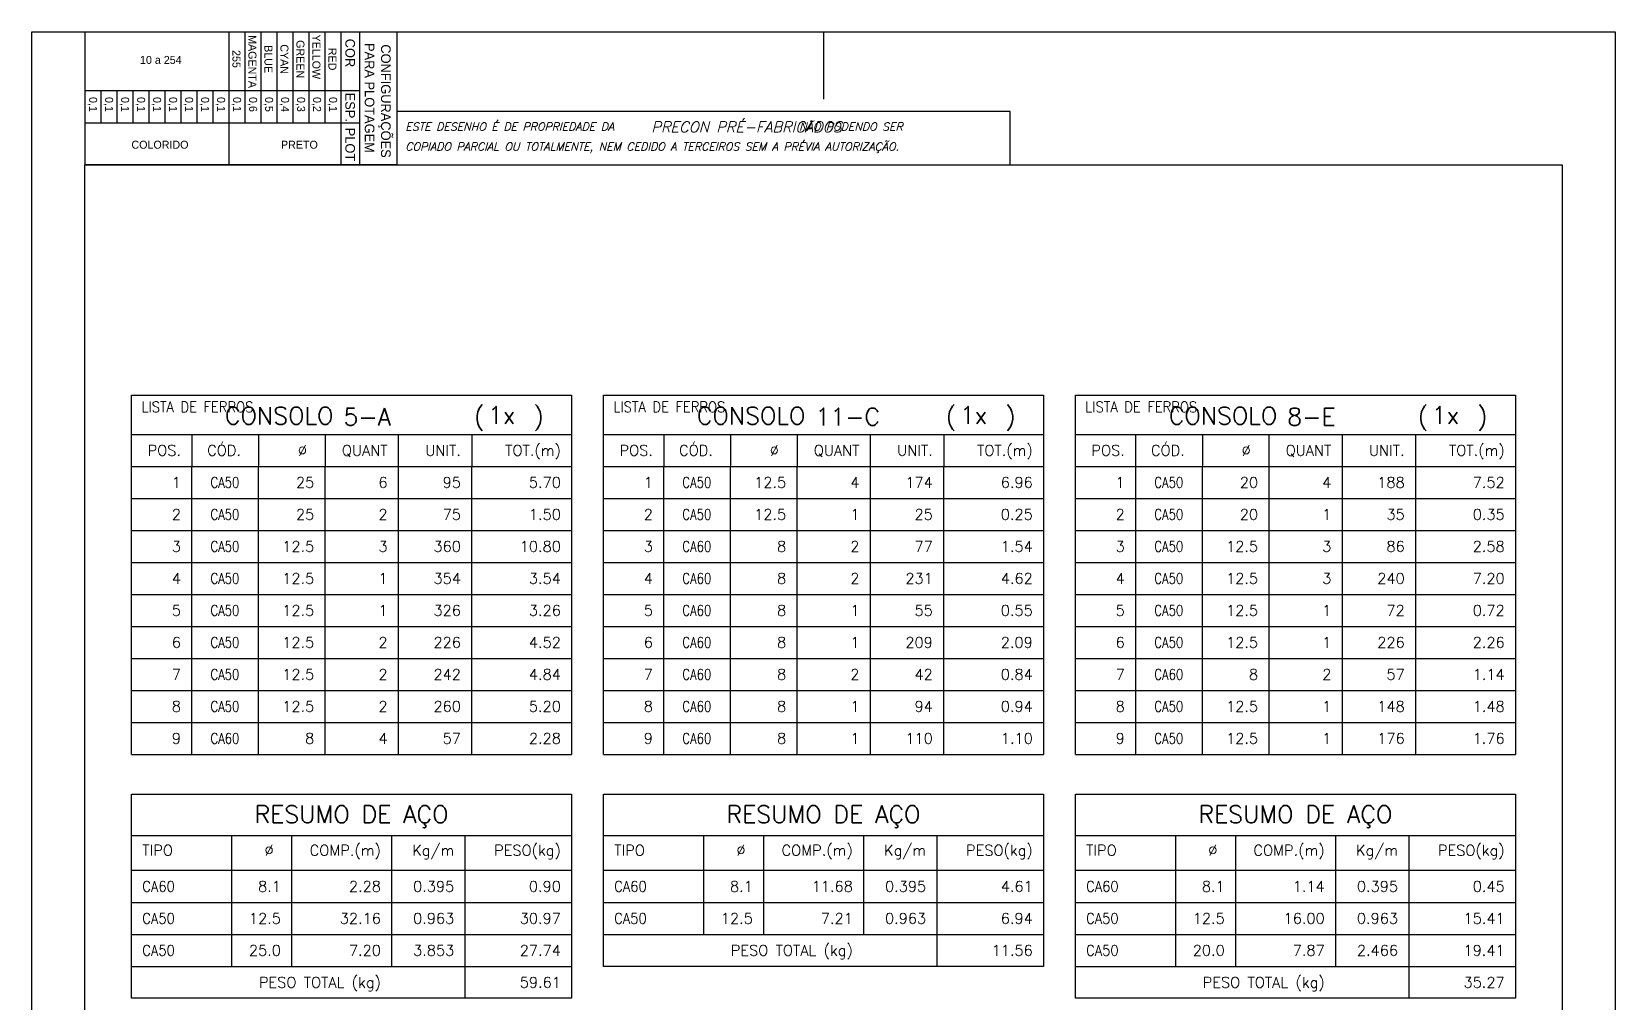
# Model space of a CAD drawing. Header units: centimetres. Extents: x 1658 to 19651, y 8082 to 11444.
# Drawn here: x 17423 to 19651, y 10079 to 11444 of the extents above; entities that cross this region are included whole.
import ezdxf
from ezdxf.enums import TextEntityAlignment as Align

# ---------------------------------------------------------------- set-up
doc = ezdxf.new("R2010")
doc.units = ezdxf.units.CM
doc.header["$LTSCALE"] = 50
doc.header["$MEASUREMENT"] = 0
for name, color, linetype in [('FORMATO-PRECON', 2, 'Continuous'), ('HACHURAS-PRECON', 1, 'Continuous'), ('LINHA-01-PRECON', 1, 'Continuous'), ('LINHA-02-PRECON', 2, 'Continuous'), ('ListaF', 3, 'Continuous'), ('TEXTO-35-PRECON', 5, 'Continuous')]:
    doc.layers.add(name, color=color, linetype=linetype)
doc.styles.add('R060', font='ACENT.shx', dxfattribs={"height": 75})
doc.styles.add('ROMANS', font='ROMANS.SHX', dxfattribs={"oblique": 15, "height": 3})
doc.styles.get("Standard").update_dxf_attribs({"font": 'romans.shx'})

# ---------------------------------------------------------------- blocks, each defined once
blk = doc.blocks.new('LISTA DE FERROS CONSOLO')
at = {"color": 2}
for p, q in [((0, 0), (0, 100)), ((0, 100), (618.8, 100)), ((618.8, 100), (618.8, 0)), ((0, 45), (618.8, 45)), ((84.7, 45), (84.7, 0)), ((178.5, 45), (178.5, 0)), ((272.2, 45), (272.2, 0)), ((375, 45), (375, 0)), ((478.5, 45), (478.5, 0)), ((0, 0), (618.8, 0))]:
    blk.add_line(p, q, dxfattribs=at)
at = {"color": 4}
blk.add_text(' CONSOLO', height=24.38, dxfattribs=at).set_placement((199.2, 71.2), align=Align.MIDDLE_CENTER)
for s, p in [('(', (481.6, 58.2)), (')', (565, 58.2))]:
    blk.add_text(s, height=24.4, dxfattribs=at).set_placement(p)
at = {"color": 2}
for s, p in [('POS.', (69.4, 22.5)), ('CÓD.', (153.8, 22.5)), ('Ø ', (256.9, 22.5)), ('QUANT', (360, 22.5)), ('UNIT.', (463.1, 22.5)), ('TOT.(m)', (603.8, 22.5))]:
    blk.add_text(s, height=15, dxfattribs=at).set_placement(p, align=Align.MIDDLE_RIGHT)
at = {"color": 4, "insert": (89.1, 91.3), "char_height": 15, "width": 150.567, "attachment_point": 2}
blk.add_mtext('\\pxql;{\\W0.9;LISTA DE FERROS}', dxfattribs=at)
at = {"color": 4}
for tag, p in [('C', (297.9, 57.6)), ('D', (501.2, 60))]:
    blk.add_attdef(tag, p, '', height=24.4, dxfattribs=at)
blk = doc.blocks.new('A$C0AF02B9D')
at = {"layer": 'FORMATO-PRECON', "color": 1}
for p, q in [((0, 585), (250, 585)), ((0, 0), (0, 585)), ((250, 585), (250, 0)), ((0, 480), (250, 480)), ((0, 450), (170.7, 450)), ((0, 420), (170.7, 420)), ((0, 390), (170.7, 390)), ((0, 360), (170.7, 360)), ((0, 330), (170.7, 330)), ((0, 300), (170.7, 300)), ((110.1, 240), (170.7, 240)), ((110.1, 210), (170.7, 210)), ((110.1, 180), (170.7, 180)), ((110.1, 150), (170.7, 150)), ((110.1, 150), (170.7, 150)), ((110.1, 120), (170.7, 120)), ((110.1, 120), (170.7, 120)), ((110.1, 90), (170.7, 90)), ((110.1, 90), (170.7, 90)), ((110.1, 60), (170.7, 60)), ((110.1, 60), (170.7, 60)), ((110.1, 30), (170.7, 30)), ((110.1, 30), (170.7, 30)), ((0, 0), (250, 0)), ((110.1, 0), (170.7, 0)), ((110.1, 0), (170.7, 0)), ((110.1, 0), (170.7, 0))]:
    blk.add_line(p, q, dxfattribs=at)
at = {"layer": 'FORMATO-PRECON'}
for p, q in [((0, 515), (250, 515)), ((110.1, 0), (110.1, 515)), ((170.7, 0), (170.7, 515)), ((0, 270), (250, 270))]:
    blk.add_line(p, q, dxfattribs=at)
at = {"layer": 'FORMATO-PRECON', "style": 'R060'}
for s, p in [('CONFIGURAÇÕES ', (133.4, 563.9)), ('PARA PLOTAGEM', (124.3, 533.7)), ('COR', (40, 497.3)), ('ESP.', (141.8, 497.3)), ('PLOT', (211.6, 497.3))]:
    blk.add_text(s, height=18, dxfattribs=at).set_placement(p, align=Align.MIDDLE)
at = {"layer": 'FORMATO-PRECON', "color": 1, "style": 'R060'}
for s, p in [('RED', (51.5, 464)), ('0,1', (136.5, 464)), ('YELLOW', (47.2, 434)), ('0,2', (136.5, 434)), ('GREEN', (51.5, 404)), ('0,3', (136.5, 404)), ('CYAN', (51.5, 374)), ('0,4', (136.5, 374)), ('BLUE', (51.5, 344)), ('0,5', (136.5, 344)), ('MAGENTA', (56.1, 314)), ('0,6', (136.5, 314)), ('255', (51.3, 284)), ('0,1', (136.5, 284)), ('0,1', (136.5, 254)), ('0,1', (136.5, 224)), ('0,1', (136.5, 194)), ('0,1', (136.5, 164)), ('0,1', (136.5, 134)), ('0,1', (136.5, 104)), ('0,1', (136.5, 74)), ('0,1', (136.5, 44)), ('0,1', (136.5, 14))]:
    blk.add_text(s, height=15, dxfattribs=at).set_placement(p, align=Align.MIDDLE)
for s, p in [('PRETO', (212, 402.1)), ('10 a 254', (53, 142.2)), ('COLORIDO', (212, 140.6))]:
    blk.add_text(s, height=15, rotation=90, dxfattribs=at).set_placement(p, align=Align.MIDDLE)
blk = doc.blocks.new('A$C432D58B7')
at = {"layer": 'LINHA-01-PRECON'}
blk.add_blockref('A$C0AF02B9D', (0, 0), dxfattribs=at)
blk = doc.blocks.new('A$C550964AD')
at = {"layer": 'LINHA-01-PRECON'}
blk.add_blockref('A$C432D58B7', (0, 0), dxfattribs=at)
blk = doc.blocks.new('A$C2E607E54')
at = {"layer": 'FORMATO-PRECON', "color": 6}
blk.add_line((1835, 4050), (685, 4050), dxfattribs=at)
at = {"layer": 'FORMATO-PRECON'}
for points in [[(0, 4200), (2970, 4200), (2970, 0), (0, 0)], [(685, 3950), (1835, 3950), (1835, 4050), (685, 4050)]]:
    blk.add_lwpolyline(points, close=True, dxfattribs=at)
blk.add_lwpolyline([(1485, 4200), (1485, 4073.6)], dxfattribs=at)
at = {"layer": 'FORMATO-PRECON', "color": 6}
blk.add_lwpolyline([(100, 3950), (2870, 3950), (2870, 100), (100, 100)], close=True, dxfattribs=at)
at = {"layer": 'TEXTO-35-PRECON', "rotation": 270}
blk.add_blockref('A$C550964AD', (100, 4200), dxfattribs=at)
at = {"layer": 'FORMATO-PRECON', "style": 'ROMANS', "oblique": 15}
for s, p in [('ESTE DESENHO É DE PROPRIEDADE DA                            NÃO PODENDO SER', (700.8, 4014.4)), ('COPIADO PARCIAL OU TOTALMENTE, NEM CEDIDO A TERCEIROS SEM A PRÉVIA AUTORIZAÇÃO.', (700.8, 3977))]:
    blk.add_text(s, height=15, dxfattribs=at).set_placement(p)
at = {"layer": 'FORMATO-PRECON', "color": 3, "style": 'ROMANS', "oblique": 15}
blk.add_text('PRECON PRÉ-FABRICADOS', height=20, dxfattribs=at).set_placement((1162, 4011.3))

msp = doc.modelspace()

# ---------------------------------------------------------------- linework, layer by layer
at = {"layer": 'ListaF', "color": 2}
for p, q in [((17563.98, 10427.41), (17563.98, 10832.41)), ((17563.98, 10832.41), (18182.73, 10832.41)), ((17648.36, 10832.41), (17648.36, 10427.41)), ((17742.11, 10832.41), (17742.11, 10427.41)), ((17835.86, 10832.41), (17835.86, 10427.41)), ((17938.98, 10832.41), (17938.98, 10427.41)), ((18042.11, 10832.41), (18042.11, 10427.41)), ((18182.73, 10832.41), (18182.73, 10427.41)), ((18227.73, 10427.41), (18227.73, 10832.41)), ((18227.73, 10832.41), (18846.48, 10832.41)), ((18312.11, 10832.41), (18312.11, 10427.41)), ((18405.86, 10832.41), (18405.86, 10427.41)), ((18499.61, 10832.41), (18499.61, 10427.41)), ((18602.73, 10832.41), (18602.73, 10427.41)), ((18705.86, 10832.41), (18705.86, 10427.41)), ((18846.48, 10832.41), (18846.48, 10427.41)), ((18891.48, 10427.41), (18891.48, 10832.41)), ((18891.48, 10832.41), (19510.23, 10832.41)), ((18975.86, 10832.41), (18975.86, 10427.41)), ((19069.61, 10832.41), (19069.61, 10427.41)), ((19163.36, 10832.41), (19163.36, 10427.41)), ((19266.48, 10832.41), (19266.48, 10427.41)), ((19369.61, 10832.41), (19369.61, 10427.41)), ((19510.23, 10832.41), (19510.23, 10427.41)), ((17563.98, 10787.41), (18182.73, 10787.41)), ((18227.73, 10787.41), (18846.48, 10787.41)), ((18891.48, 10787.41), (19510.23, 10787.41)), ((17563.98, 10742.41), (18182.73, 10742.41)), ((18227.73, 10742.41), (18846.48, 10742.41)), ((18891.48, 10742.41), (19510.23, 10742.41)), ((17563.98, 10697.41), (18182.73, 10697.41)), ((18227.73, 10697.41), (18846.48, 10697.41)), ((18891.48, 10697.41), (19510.23, 10697.41)), ((17563.98, 10652.41), (18182.73, 10652.41)), ((18227.73, 10652.41), (18846.48, 10652.41)), ((18891.48, 10652.41), (19510.23, 10652.41)), ((17563.98, 10607.41), (18182.73, 10607.41)), ((18227.73, 10607.41), (18846.48, 10607.41)), ((18891.48, 10607.41), (19510.23, 10607.41)), ((17563.98, 10562.41), (18182.73, 10562.41)), ((18227.73, 10562.41), (18846.48, 10562.41)), ((18891.48, 10562.41), (19510.23, 10562.41)), ((17563.98, 10517.41), (18182.73, 10517.41)), ((18227.73, 10517.41), (18846.48, 10517.41)), ((18891.48, 10517.41), (19510.23, 10517.41)), ((17563.98, 10472.41), (18182.73, 10472.41)), ((18227.73, 10472.41), (18846.48, 10472.41)), ((18891.48, 10472.41), (19510.23, 10472.41)), ((17563.98, 10427.41), (18182.73, 10427.41)), ((18227.73, 10427.41), (18846.48, 10427.41)), ((18891.48, 10427.41), (19510.23, 10427.41)), ((17563.98, 10084.21), (17563.98, 10371.16)), ((17563.98, 10371.16), (18182.73, 10371.16)), ((18182.73, 10371.16), (18182.73, 10084.21)), ((18227.73, 10129.21), (18227.73, 10371.16)), ((18227.73, 10371.16), (18846.48, 10371.16)), ((18846.48, 10371.16), (18846.48, 10129.21)), ((18891.48, 10084.21), (18891.48, 10371.16)), ((18891.48, 10371.16), (19510.23, 10371.16)), ((19510.23, 10371.16), (19510.23, 10084.21)), ((17563.98, 10313.04), (18182.73, 10313.04)), ((17704.61, 10313.04), (17704.61, 10129.21)), ((17788.98, 10313.04), (17788.98, 10129.21)), ((17929.61, 10313.04), (17929.61, 10129.21)), ((18032.73, 10313.04), (18032.73, 10084.21)), ((18227.73, 10313.04), (18846.48, 10313.04)), ((18368.36, 10313.04), (18368.36, 10174.21)), ((18452.73, 10313.04), (18452.73, 10174.21)), ((18593.36, 10313.04), (18593.36, 10174.21)), ((18696.48, 10313.04), (18696.48, 10129.21)), ((18891.48, 10313.04), (19510.23, 10313.04)), ((19032.11, 10313.04), (19032.11, 10129.21)), ((19116.48, 10313.04), (19116.48, 10129.21)), ((19257.11, 10313.04), (19257.11, 10129.21)), ((19360.23, 10313.04), (19360.23, 10084.21)), ((17563.98, 10264.29), (18182.73, 10264.29)), ((18227.73, 10264.29), (18846.48, 10264.29)), ((18891.48, 10264.29), (19510.23, 10264.29)), ((17563.98, 10219.21), (18182.73, 10219.21)), ((18227.73, 10219.21), (18846.48, 10219.21)), ((18891.48, 10219.21), (19510.23, 10219.21)), ((17563.98, 10174.21), (18182.73, 10174.21)), ((18227.73, 10174.21), (18846.48, 10174.21)), ((18891.48, 10174.21), (19510.23, 10174.21)), ((17563.98, 10129.21), (18182.73, 10129.21)), ((18846.48, 10129.21), (18227.73, 10129.21)), ((18891.48, 10129.21), (19510.23, 10129.21)), ((18182.73, 10084.21), (17563.98, 10084.21)), ((19510.23, 10084.21), (18891.48, 10084.21))]:
    msp.add_line(p, q, dxfattribs=at)

# ---------------------------------------------------------------- block references
at = {"layer": 'HACHURAS-PRECON', "xscale": 0.7499999999999996, "yscale": 0.7499999999999996, "zscale": 0.7499999999999996}
msp.add_blockref('A$C2E607E54', (17423.36, 8293.94), dxfattribs=at)
at = {"layer": 'LINHA-02-PRECON'}
for p, values in [((17563.98, 10832.41), {'D': '1x', 'C': '5-A'}), ((18227.73, 10832.41), {'D': '1x', 'C': '11-C'}), ((18891.48, 10832.41), {'D': '1x', 'C': '8-E'})]:
    msp.add_blockref('LISTA DE FERROS CONSOLO', p, dxfattribs=at).add_auto_attribs(values)

# ---------------------------------------------------------------- texts
at = {"layer": 'ListaF', "color": 4}
for p in [(17873.36, 10343.04), (18537.11, 10343.04), (19200.86, 10343.04)]:
    msp.add_text('RESUMO DE AÇO', height=24.375, dxfattribs=at).set_placement(p, align=Align.MIDDLE_CENTER)
at = {"layer": 'ListaF', "color": 2}
for p in [(17578.98, 10292.41), (18242.73, 10292.41), (18906.48, 10292.41)]:
    msp.add_text('TIPO', height=15, dxfattribs=at).set_placement(p, align=Align.MIDDLE_LEFT)
for s, p in [('Ø ', (17773.98, 10292.41)), ('COMP.(m)', (17914.61, 10292.41)), ('Kg/m', (18017.73, 10292.41)), ('PESO(kg)', (18167.73, 10292.41)), ('Ø ', (18437.73, 10292.41)), ('COMP.(m)', (18578.36, 10292.41)), ('Kg/m', (18681.48, 10292.41)), ('PESO(kg)', (18831.48, 10292.41)), ('Ø ', (19101.48, 10292.41)), ('COMP.(m)', (19242.11, 10292.41)), ('Kg/m', (19345.23, 10292.41)), ('PESO(kg)', (19495.23, 10292.41))]:
    msp.add_text(s, height=15, dxfattribs=at).set_placement(p, align=Align.MIDDLE_RIGHT)
at = {"layer": 'ListaF', "color": 3, "width": 0.9}
for s, p in [('CA60', (17578.98, 10241.71)), ('CA60', (18242.73, 10241.71)), ('CA60', (18906.48, 10241.71)), ('CA50', (17578.98, 10196.71)), ('CA50', (18242.73, 10196.71)), ('CA50', (18906.48, 10196.71)), ('CA50', (17578.98, 10151.71)), ('CA50', (18906.48, 10151.71))]:
    msp.add_text(s, height=15, dxfattribs=at).set_placement(p, align=Align.MIDDLE_LEFT)
at = {"layer": 'ListaF', "color": 3}
for s, p in [('8.1', (17773.98, 10241.71)), ('2.28', (17914.61, 10241.71)), ('0.395', (18017.73, 10241.71)), ('0.90', (18167.73, 10241.71)), ('8.1', (18437.73, 10241.71)), ('11.68', (18578.36, 10241.71)), ('0.395', (18681.48, 10241.71)), ('4.61', (18831.48, 10241.71)), ('8.1', (19101.48, 10241.71)), ('1.14', (19242.11, 10241.71)), ('0.395', (19345.23, 10241.71)), ('0.45', (19495.23, 10241.71)), ('12.5', (17773.98, 10196.71)), ('32.16', (17914.61, 10196.71)), ('0.963', (18017.73, 10196.71)), ('30.97', (18167.73, 10196.71)), ('12.5', (18437.73, 10196.71)), ('7.21', (18578.36, 10196.71)), ('0.963', (18681.48, 10196.71)), ('6.94', (18831.48, 10196.71)), ('12.5', (19101.48, 10196.71)), ('16.00', (19242.11, 10196.71)), ('0.963', (19345.23, 10196.71)), ('15.41', (19495.23, 10196.71)), ('25.0', (17773.98, 10151.71)), ('7.20', (17914.61, 10151.71)), ('3.853', (18017.73, 10151.71)), ('27.74', (18167.73, 10151.71)), ('PESO TOTAL (kg)', (18578.36, 10151.71)), ('11.56', (18831.48, 10151.71)), ('20.0', (19101.48, 10151.71)), ('7.87', (19242.11, 10151.71)), ('2.466', (19345.23, 10151.71)), ('19.41', (19495.23, 10151.71)), ('PESO TOTAL (kg)', (17914.61, 10106.71)), ('59.61', (18167.73, 10106.71)), ('PESO TOTAL (kg)', (19242.11, 10106.71)), ('35.27', (19495.23, 10106.71))]:
    msp.add_text(s, height=15, dxfattribs=at).set_placement(p, align=Align.MIDDLE_RIGHT)
at = {"layer": 'ListaF', "color": 3, "char_height": 15}
for s, insert, attachment_point in [('1', (17633.36, 10809.91), 6), ('{\\W0.8;CA50}', (17695.23, 10809.91), 5), ('25', (17820.86, 10809.91), 6), ('6', (17923.98, 10809.91), 6), ('95', (18027.11, 10809.91), 6), ('5.70', (18167.73, 10809.91), 6), ('1', (18297.11, 10809.91), 6), ('{\\W0.8;CA50}', (18358.98, 10809.91), 5), ('12.5', (18484.61, 10809.91), 6), ('4', (18587.73, 10809.91), 6), ('174', (18690.86, 10809.91), 6), ('6.96', (18831.48, 10809.91), 6), ('1', (18960.86, 10809.91), 6), ('{\\W0.8;CA50}', (19022.73, 10809.91), 5), ('20', (19148.36, 10809.91), 6), ('4', (19251.48, 10809.91), 6), ('188', (19354.61, 10809.91), 6), ('7.52', (19495.23, 10809.91), 6), ('2', (17633.36, 10764.91), 6), ('{\\W0.8;CA50}', (17695.23, 10764.91), 5), ('25', (17820.86, 10764.91), 6), ('2', (17923.98, 10764.91), 6), ('75', (18027.11, 10764.91), 6), ('1.50', (18167.73, 10764.91), 6), ('2', (18297.11, 10764.91), 6), ('{\\W0.8;CA50}', (18358.98, 10764.91), 5), ('12.5', (18484.61, 10764.91), 6), ('1', (18587.73, 10764.91), 6), ('25', (18690.86, 10764.91), 6), ('0.25', (18831.48, 10764.91), 6), ('2', (18960.86, 10764.91), 6), ('{\\W0.8;CA50}', (19022.73, 10764.91), 5), ('20', (19148.36, 10764.91), 6), ('1', (19251.48, 10764.91), 6), ('35', (19354.61, 10764.91), 6), ('0.35', (19495.23, 10764.91), 6), ('3', (17633.36, 10719.91), 6), ('{\\W0.8;CA50}', (17695.23, 10719.91), 5), ('12.5', (17820.86, 10719.91), 6), ('3', (17923.98, 10719.91), 6), ('360', (18027.11, 10719.91), 6), ('10.80', (18167.73, 10719.91), 6), ('3', (18297.11, 10719.91), 6), ('{\\W0.8;CA60}', (18358.98, 10719.91), 5), ('8', (18484.61, 10719.91), 6), ('2', (18587.73, 10719.91), 6), ('77', (18690.86, 10719.91), 6), ('1.54', (18831.48, 10719.91), 6), ('3', (18960.86, 10719.91), 6), ('{\\W0.8;CA50}', (19022.73, 10719.91), 5), ('12.5', (19148.36, 10719.91), 6), ('3', (19251.48, 10719.91), 6), ('86', (19354.61, 10719.91), 6), ('2.58', (19495.23, 10719.91), 6), ('4', (17633.36, 10674.91), 6), ('{\\W0.8;CA50}', (17695.23, 10674.91), 5), ('12.5', (17820.86, 10674.91), 6), ('1', (17923.98, 10674.91), 6), ('354', (18027.11, 10674.91), 6), ('3.54', (18167.73, 10674.91), 6), ('4', (18297.11, 10674.91), 6), ('{\\W0.8;CA60}', (18358.98, 10674.91), 5), ('8', (18484.61, 10674.91), 6), ('2', (18587.73, 10674.91), 6), ('231', (18690.86, 10674.91), 6), ('4.62', (18831.48, 10674.91), 6), ('4', (18960.86, 10674.91), 6), ('{\\W0.8;CA50}', (19022.73, 10674.91), 5), ('12.5', (19148.36, 10674.91), 6), ('3', (19251.48, 10674.91), 6), ('240', (19354.61, 10674.91), 6), ('7.20', (19495.23, 10674.91), 6), ('5', (17633.36, 10629.91), 6), ('{\\W0.8;CA50}', (17695.23, 10629.91), 5), ('12.5', (17820.86, 10629.91), 6), ('1', (17923.98, 10629.91), 6), ('326', (18027.11, 10629.91), 6), ('3.26', (18167.73, 10629.91), 6), ('5', (18297.11, 10629.91), 6), ('{\\W0.8;CA60}', (18358.98, 10629.91), 5), ('8', (18484.61, 10629.91), 6), ('1', (18587.73, 10629.91), 6), ('55', (18690.86, 10629.91), 6), ('0.55', (18831.48, 10629.91), 6), ('5', (18960.86, 10629.91), 6), ('{\\W0.8;CA50}', (19022.73, 10629.91), 5), ('12.5', (19148.36, 10629.91), 6), ('1', (19251.48, 10629.91), 6), ('72', (19354.61, 10629.91), 6), ('0.72', (19495.23, 10629.91), 6), ('6', (17633.36, 10584.91), 6), ('{\\W0.8;CA50}', (17695.23, 10584.91), 5), ('12.5', (17820.86, 10584.91), 6), ('2', (17923.98, 10584.91), 6), ('226', (18027.11, 10584.91), 6), ('4.52', (18167.73, 10584.91), 6), ('6', (18297.11, 10584.91), 6), ('{\\W0.8;CA60}', (18358.98, 10584.91), 5), ('8', (18484.61, 10584.91), 6), ('1', (18587.73, 10584.91), 6), ('209', (18690.86, 10584.91), 6), ('2.09', (18831.48, 10584.91), 6), ('6', (18960.86, 10584.91), 6), ('{\\W0.8;CA50}', (19022.73, 10584.91), 5), ('12.5', (19148.36, 10584.91), 6), ('1', (19251.48, 10584.91), 6), ('226', (19354.61, 10584.91), 6), ('2.26', (19495.23, 10584.91), 6), ('7', (17633.36, 10539.91), 6), ('{\\W0.8;CA50}', (17695.23, 10539.91), 5), ('12.5', (17820.86, 10539.91), 6), ('2', (17923.98, 10539.91), 6), ('242', (18027.11, 10539.91), 6), ('4.84', (18167.73, 10539.91), 6), ('7', (18297.11, 10539.91), 6), ('{\\W0.8;CA60}', (18358.98, 10539.91), 5), ('8', (18484.61, 10539.91), 6), ('2', (18587.73, 10539.91), 6), ('42', (18690.86, 10539.91), 6), ('0.84', (18831.48, 10539.91), 6), ('7', (18960.86, 10539.91), 6), ('{\\W0.8;CA60}', (19022.73, 10539.91), 5), ('8', (19148.36, 10539.91), 6), ('2', (19251.48, 10539.91), 6), ('57', (19354.61, 10539.91), 6), ('1.14', (19495.23, 10539.91), 6), ('8', (17633.36, 10494.91), 6), ('{\\W0.8;CA50}', (17695.23, 10494.91), 5), ('12.5', (17820.86, 10494.91), 6), ('2', (17923.98, 10494.91), 6), ('260', (18027.11, 10494.91), 6), ('5.20', (18167.73, 10494.91), 6), ('8', (18297.11, 10494.91), 6), ('{\\W0.8;CA60}', (18358.98, 10494.91), 5), ('8', (18484.61, 10494.91), 6), ('1', (18587.73, 10494.91), 6), ('94', (18690.86, 10494.91), 6), ('0.94', (18831.48, 10494.91), 6), ('8', (18960.86, 10494.91), 6), ('{\\W0.8;CA50}', (19022.73, 10494.91), 5), ('12.5', (19148.36, 10494.91), 6), ('1', (19251.48, 10494.91), 6), ('148', (19354.61, 10494.91), 6), ('1.48', (19495.23, 10494.91), 6), ('9', (17633.36, 10449.91), 6), ('{\\W0.8;CA60}', (17695.23, 10449.91), 5), ('8', (17820.86, 10449.91), 6), ('4', (17923.98, 10449.91), 6), ('57', (18027.11, 10449.91), 6), ('2.28', (18167.73, 10449.91), 6), ('9', (18297.11, 10449.91), 6), ('{\\W0.8;CA60}', (18358.98, 10449.91), 5), ('8', (18484.61, 10449.91), 6), ('1', (18587.73, 10449.91), 6), ('110', (18690.86, 10449.91), 6), ('1.10', (18831.48, 10449.91), 6), ('9', (18960.86, 10449.91), 6), ('{\\W0.8;CA50}', (19022.73, 10449.91), 5), ('12.5', (19148.36, 10449.91), 6), ('1', (19251.48, 10449.91), 6), ('176', (19354.61, 10449.91), 6), ('1.76', (19495.23, 10449.91), 6)]:
    msp.add_mtext(s, dxfattribs=dict(at, insert=insert, attachment_point=attachment_point))

doc.saveas('drawing.dxf')
